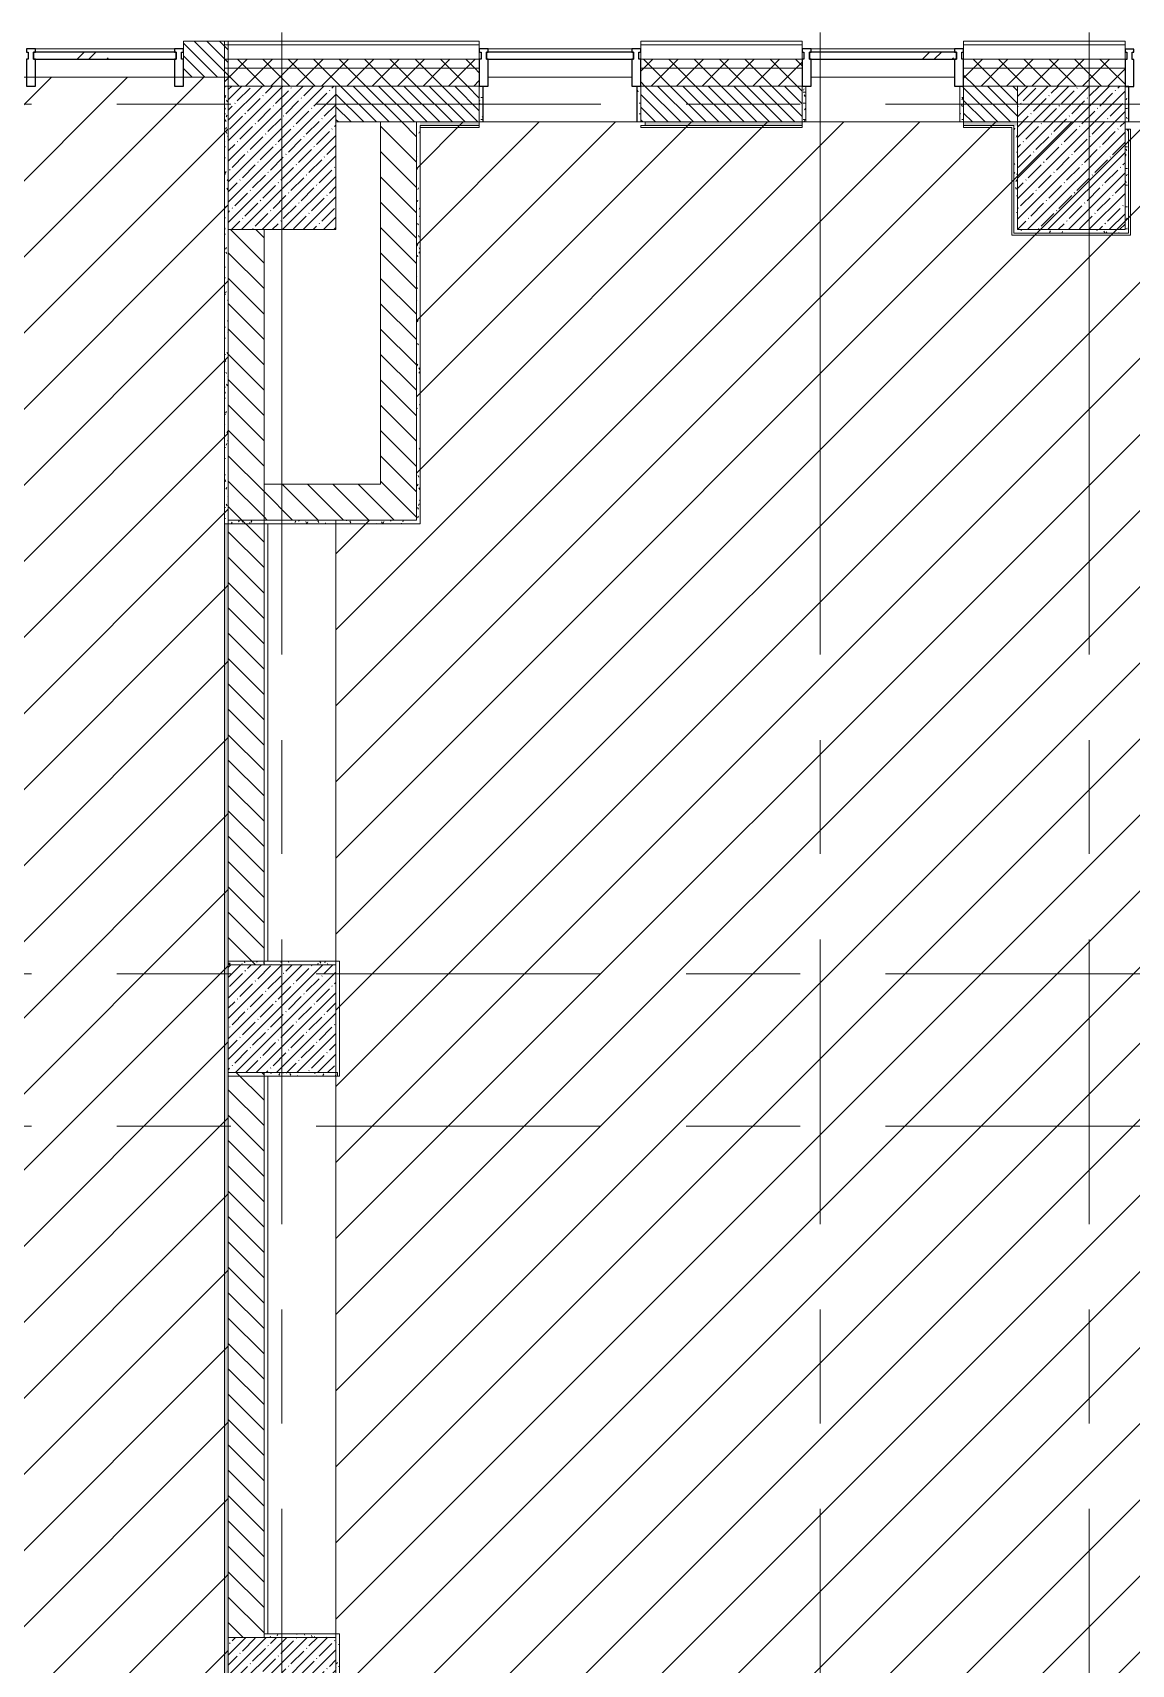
# Model space of a CAD drawing. Header units: millimetres. Extents: x -2911 to 185427, y -8553 to 29000.
# Drawn here: x 12620 to 18746, y 18300 to 27398 of the extents above; entities that cross this region are included whole.
import ezdxf

# ---------------------------------------------------------------- set-up
doc = ezdxf.new("R2010")
doc.units = ezdxf.units.MM
doc.linetypes.add('Осевая', pattern=[3175, 635, -476.25, 1587.5, -476.25])
for name, color, linetype, lineweight in [('A-DETL', 7, 'Continuous', 9), ('A-GLAZ-CURT', 7, 'Continuous', 9), ('A-GLAZ-CURT-1', 7, 'Continuous', 25), ('A-GLAZ-CWMG', 7, 'Continuous', 9), ('A-GLAZ-CWMG-1', 7, 'Continuous', 25), ('A-WALL', 7, 'Continuous', 9), ('I-WALL', 7, 'Continuous', 9), ('S-COLS', 7, 'Continuous', 9), ('Оси', 7, 'Continuous', 9), ('Оси-2', 7, 'Осевая', 9)]:
    doc.layers.add(name, color=color, linetype=linetype, lineweight=lineweight)
for name, color, linetype, lineweight, true_color in [('A-DETL-GENF-1', 7, 'Continuous', 9, 0xc0c0c0), ('A-WALL-1', 7, 'Continuous', 9, 0x3c3c3c), ('A-WALL-FNSH-1', 7, 'Continuous', 9, 0x3c3c3c)]:
    doc.layers.add(name, color=color, linetype=linetype, lineweight=lineweight, true_color=true_color)
pattern_1 = [(45, (0, 0), (-70.71068, 70.71068), []), (135, (0, 0), (-70.71068, -70.71068), [])]
pattern_2 = [(135, (0, 0), (-35.35534, -35.35534), [])]
pattern_3 = [(135, (0, 0), (-70.71068, -70.71068), [])]
pattern_4 = [(0, (0, 0), (121.92, 30.48), [10.058, -81.382, 10.058, -81.382, -487.68]), (0, (0, 0), (121.92, 30.48), [-182.88, 10.058, -172.822, 10.058, -81.382, -213.36]), (0, (0, 0), (121.92, 30.48), [-457.2, 10.058, -50.902, 10.058, -142.342]), (120, (45.72, 15.24), (-87.356454, 90.345817), [10.058, -81.382, 10.058, -81.382, -487.68]), (120, (45.72, 15.24), (-87.356454, 90.345817), [-182.88, 10.058, -172.822, 10.058, -81.382, -213.36]), (120, (45.72, 15.24), (-87.356454, 90.345817), [-457.2, 10.058, -50.902, 10.058, -142.342]), (240, (60.96, 76.2), (-34.563546, -120.825817), [10.058, -81.382, 10.058, -81.382, -487.68]), (240, (60.96, 76.2), (-34.563546, -120.825817), [-182.88, 10.058, -172.822, 10.058, -81.382, -213.36]), (240, (60.96, 76.2), (-34.563546, -120.825817), [-457.2, 10.058, -50.902, 10.058, -142.342])]
pattern_5 = [(45, (0, 0), (-212.132, 212.132), [])]

# ---------------------------------------------------------------- blocks, each defined once
blk = doc.blocks.new('BSC_Колонна _Прямоугольная - 600х800-24078684-План размещения напольных электротехнических лючков и розеток 2 этажа в осях 1-12')
at = {"layer": 'S-COLS'}
h = blk.add_hatch(dxfattribs=at)
h.set_pattern_fill('FP_4', color=256, style=0, pattern_type=2)
h.set_pattern_definition([(45, (-14010, -26700), (-57.02463, 57.02463), []), (45, (-13952.975, -26700), (-57.02463, 57.02463), [100.806, -20.161, 3.353, -16.808])])
h.paths.add_polyline_path([(-299.7, -400), (300, -400), (300, 400), (-300, 400), (-300, -400)])
for p, q in [((-300, 400), (-300, -400)), ((300, 400), (-299.7, 400)), ((300, -400), (300, 400)), ((-299.7, -400), (300, -400))]:
    blk.add_line(p, q, dxfattribs=at)
blk = doc.blocks.new('BSC_Колонна _Прямоугольная - 600х600-23295697-План размещения напольных электротехнических лючков и розеток 2 этажа в осях 1-12')
at = {"layer": 'S-COLS'}
h = blk.add_hatch(dxfattribs=at)
h.set_pattern_fill('FP_6', color=256, style=0, pattern_type=2)
h.set_pattern_definition([(45, (-14010, -18150), (-57.02463, 57.02463), []), (45, (-13952.975, -18150), (-57.02463, 57.02463), [100.806, -20.161, 3.353, -16.808])])
h.paths.add_polyline_path([(-299.7, -300), (300, -300), (300, 300), (-300, 300), (-300, -300)])
for p, q in [((-300, 300), (-300, -300)), ((300, 300), (-299.7, 300)), ((300, -300), (300, 300)), ((-299.7, -300), (300, -300))]:
    blk.add_line(p, q, dxfattribs=at)
blk = doc.blocks.new('BSC_Колонна _Прямоугольная - 600х600-V4-План размещения напольных электротехнических лючков и розеток 2 этажа в осях 1-12')
at = {"layer": 'S-COLS'}
h = blk.add_hatch(dxfattribs=at)
h.set_pattern_fill('FP_7', color=256, style=0, pattern_type=2)
h.set_pattern_definition([(45, (-14010, -21900), (-57.02463, 57.02463), []), (45, (-13952.975, -21900), (-57.02463, 57.02463), [100.806, -20.161, 3.353, -16.808])])
h.paths.add_polyline_path([(-299.7, -300), (300, -300), (300, 300), (-300, 300), (-300, -300)])
for p, q in [((-300, 300), (-300, -300)), ((300, 300), (-299.7, 300)), ((300, -300), (300, 300)), ((-299.7, -300), (300, -300))]:
    blk.add_line(p, q, dxfattribs=at)
blk = doc.blocks.new('Прямоугольный импост - Импост структурный с накладкой - 190мм-22856075-План размещения напольных электротехнических лючков и розеток 2 этажа в осях 1-12')
at = {"layer": 'A-GLAZ-CWMG-1'}
for p, q in [((0, 190), (-50, 190)), ((-50, 190), (-50, 40)), ((0, 40), (0, 190)), ((-50, 40), (-40, 40)), ((-40, 0), (-50, 0)), ((-50, 0), (-50, -17)), ((-40, 40), (-40, 0)), ((-10, 0), (-10, 40)), ((-10, 40), (0, 40)), ((0, 0), (-10, 0)), ((0, -17), (0, 0)), ((-50, -17), (0, -17))]:
    blk.add_line(p, q, dxfattribs=at)
blk = doc.blocks.new('Прямоугольный импост - Импост структурный с накладкой - 190мм-V8-План размещения напольных электротехнических лючков и розеток 2 этажа в осях 1-12')
at = {"layer": 'A-GLAZ-CWMG-1'}
for p, q in [((0, 190), (-50, 190)), ((-50, 190), (-50, 40)), ((0, 40), (0, 188.3)), ((-50, 40), (-40, 40)), ((-40, 0), (-50, 0)), ((-50, 0), (-50, -17)), ((-40, 40), (-40, 0)), ((-10, 0), (-10, 40)), ((-10, 40), (0, 40)), ((0, 0), (-10, 0)), ((0, -17), (0, 0)), ((-50, -17), (0, -17))]:
    blk.add_line(p, q, dxfattribs=at)
blk = doc.blocks.new('Системная панель - Стекло - 40мм-V14-План размещения напольных электротехнических лючков и розеток 2 этажа в осях 1-12')
at = {"layer": 'A-GLAZ-CURT'}
h = blk.add_hatch(dxfattribs=at)
h.set_pattern_fill('FP_28', color=256, style=0, pattern_type=2)
h.set_pattern_definition([(45, (-13122.76, -27190), (-282.8427, 282.8427), [200, -600]), (45, (-13322.76, -27290), (-282.8427, 282.8427), [600, -200]), (45, (-12922.76, -27390), (-282.8427, 282.8427), [200, -600])])
h.paths.add_polyline_path([(397.5, -40), (397.5, 0), (-397.5, 0), (-397.5, -40), (373.2, -40)])
at = {"layer": 'A-GLAZ-CURT-1'}
for p, q in [((397.5, 0), (-397.5, 0)), ((-397.5, 0), (-397.5, -40)), ((397.5, -40), (397.5, 0)), ((-397.5, -40), (397.5, -40))]:
    blk.add_line(p, q, dxfattribs=at)
blk = doc.blocks.new('Прямоугольный импост - Импост структурный с накладкой - 190мм-22856073-План размещения напольных электротехнических лючков и розеток 2 этажа в осях 1-12')
at = {"layer": 'A-GLAZ-CWMG-1'}
for p, q in [((-50, 140), (-50, 190)), ((-50, 190), (0, 190)), ((0, 190), (0, 140)), ((-50, 40), (-50, 140)), ((0, 140), (0, 40)), ((-40, 40), (-50, 40)), ((-50, -17), (-50, 0)), ((-50, 0), (-40, 0)), ((-40, 0), (-40, 40)), ((-10, 40), (-10, 0)), ((0, 40), (-10, 40)), ((-10, 0), (0, 0)), ((0, 0), (0, -17)), ((0, -17), (-50, -17))]:
    blk.add_line(p, q, dxfattribs=at)
blk = doc.blocks.new('Прямоугольный импост - Импост структурный с накладкой - 160мм-V15-План размещения напольных электротехнических лючков и розеток 2 этажа в осях 1-12')
at = {"layer": 'A-GLAZ-CWMG'}
for p, q in [((12635.3, 27307), (13410.3, 27307)), ((12635.3, 27150), (13410.3, 27150))]:
    blk.add_line(p, q, dxfattribs=at)
blk = doc.blocks.new('Прямоугольный импост - Импост структурный с накладкой - 190мм-22856065-План размещения напольных электротехнических лючков и розеток 2 этажа в осях 1-12')
at = {"layer": 'A-GLAZ-CWMG-1'}
for p, q in [((-25, 140), (-25, 190)), ((-25, 190), (25, 190)), ((25, 190), (25, 140)), ((-25, 40), (-25, 140)), ((25, 140), (25, 40)), ((-15, 40), (-25, 40)), ((-25, -17), (-25, 0)), ((-25, 0), (-15, 0)), ((-15, 0), (-15, 40)), ((15, 40), (15, 0)), ((25, 40), (15, 40)), ((15, 0), (25, 0)), ((25, 0), (25, -17)), ((25, -17), (-25, -17))]:
    blk.add_line(p, q, dxfattribs=at)
blk = doc.blocks.new('Системная панель - Стекло - 40мм-V19-План размещения напольных электротехнических лючков и розеток 2 этажа в осях 1-12')
at = {"layer": 'A-GLAZ-CURT'}
h = blk.add_hatch(dxfattribs=at)
h.set_pattern_fill('FP_31', color=256, style=0, pattern_type=2)
h.set_pattern_definition([(45, (-17460.26, -27190), (-282.8427, 282.8427), [200, -600]), (45, (-17660.26, -27290), (-282.8427, 282.8427), [600, -200]), (45, (-17260.26, -27390), (-282.8427, 282.8427), [200, -600])])
h.paths.add_polyline_path([(-410, -40), (410, -40), (410, 0), (-410, 0)])
at = {"layer": 'A-GLAZ-CURT-1'}
for p, q in [((410, 0), (-410, 0)), ((-410, 0), (-410, -40)), ((-410, -40), (410, -40)), ((410, -40), (410, 0))]:
    blk.add_line(p, q, dxfattribs=at)
blk = doc.blocks.new('Прямоугольный импост - Импост структурный с накладкой - 160мм Темный-33186089-План размещения напольных электротехнических лючков и розеток 2 этажа в осях 1-12')
at = {"layer": 'A-GLAZ-CWMG'}
for p, q in [((16960.3, 27307), (17760.3, 27307)), ((16960.3, 27150), (17760.3, 27150))]:
    blk.add_line(p, q, dxfattribs=at)
blk = doc.blocks.new('Прямоугольный импост - Импост структурный с накладкой - 190мм-V31-План размещения напольных электротехнических лючков и розеток 2 этажа в осях 1-12')
at = {"layer": 'A-GLAZ-CWMG-1'}
for p, q in [((-50, 40), (-50, 190)), ((-50, 190), (0, 190)), ((0, 190), (0, 40)), ((-40, 40), (-50, 40)), ((-50, -17), (-50, 0)), ((-50, 0), (-40, 0)), ((-40, 0), (-40, 40)), ((-10, 40), (-10, 0)), ((0, 40), (-10, 40)), ((-10, 0), (0, 0)), ((0, 0), (0, -17)), ((0, -17), (-50, -17))]:
    blk.add_line(p, q, dxfattribs=at)
blk = doc.blocks.new('BSC_Колонна _Прямоугольная - 600х800-V59-План размещения напольных электротехнических лючков и розеток 2 этажа в осях 1-12')
at = {"layer": 'S-COLS'}
h = blk.add_hatch(dxfattribs=at)
h.set_pattern_fill('FP_72', color=256, style=0, pattern_type=2)
h.set_pattern_definition([(45, (-18410.26, -26700), (-57.02463, 57.02463), []), (45, (-18353.23, -26700), (-57.02463, 57.02463), [100.806, -20.161, 3.353, -16.808])])
h.paths.add_polyline_path([(-300, -400), (300, -400), (300, 400), (-300, 400), (-300, -351.7)])
for p, q in [((300, 400), (-300, 400)), ((-300, 400), (-300, 200)), ((300, 200), (300, 400)), ((-300, 200), (-300, -400)), ((300, -400), (300, 200)), ((-300, -400), (300, -400))]:
    blk.add_line(p, q, dxfattribs=at)
blk = doc.blocks.new('Системная панель - Стекло - 40мм-V70-План размещения напольных электротехнических лючков и розеток 2 этажа в осях 1-12')
at = {"layer": 'A-GLAZ-CURT'}
h = blk.add_hatch(dxfattribs=at)
h.set_pattern_fill('FP_81', color=256, style=0, pattern_type=2)
h.set_pattern_definition([(45, (-15660.26, -27190), (-282.8427, 282.8427), [200, -600]), (45, (-15860.26, -27290), (-282.8427, 282.8427), [600, -200]), (45, (-15460.26, -27390), (-282.8427, 282.8427), [200, -600])])
h.paths.add_polyline_path([(-410, -40), (410, -40), (410, 0), (-410, 0)])
at = {"layer": 'A-GLAZ-CURT-1'}
for p, q in [((410, 0), (-410, 0)), ((-410, 0), (-410, -40)), ((-410, -40), (410, -40)), ((410, -40), (410, 0))]:
    blk.add_line(p, q, dxfattribs=at)

msp = doc.modelspace()

# ---------------------------------------------------------------- hatches: boundary and pattern name
at = {"layer": 'A-DETL-GENF-1'}
h = msp.add_hatch(dxfattribs=at)
h.set_pattern_fill('FP_100', color=256, style=0, pattern_type=2)
h.set_pattern_definition(pattern_5)
h.paths.add_polyline_path([(13395.9, 15200), (13710.3, 15200), (13710.3, 27150), (4660, 27150), (4660, 26500), (4060, 26500), (4060, 25750), (9710, 25750), (9710, 20770), (6760, 20770), (6760, 15200), (12069.9, 15200)])
h = msp.add_hatch(dxfattribs=at)
h.set_pattern_fill('FP_100', color=256, style=0, pattern_type=2)
h.set_pattern_definition(pattern_5)
h.paths.add_polyline_path([(30590, 15231), (30590, 26500), (21910, 26500), (21910, 26900), (14760, 26900), (14760, 24680), (14310.3, 24680), (14310.3, 15231), (27981.9, 15231)])
at = {"layer": 'A-WALL'}
h = msp.add_hatch(dxfattribs=at)
h.set_pattern_fill('FP_16', color=256, style=0, pattern_type=2)
h.set_pattern_definition(pattern_2)
h.paths.add_polyline_path([(13690, 27150), (13710, 27150), (13710, 27350), (13460.3, 27350), (13460.3, 27150), (13689, 27150)])
h.paths.add_polyline_path([(4060, 27150), (4110, 27150), (4110, 27350), (4060, 27350)])
h = msp.add_hatch(dxfattribs=at)
h.set_pattern_fill('FP_12', color=256, style=0, pattern_type=2)
h.set_pattern_definition(pattern_1)
h.paths.add_polyline_path([(33610, 27200), (33710, 27200), (33710, 27250), (19610.3, 27250), (19610.3, 27200), (33285.9, 27200)])
h.paths.add_polyline_path([(18699.9, 27200), (18710.3, 27200), (18710.3, 27250), (17810.3, 27250), (17810.3, 27200)])
h.paths.add_polyline_path([(16010.3, 27200), (16910.3, 27200), (16910.3, 27250), (16010.3, 27250)])
h.paths.add_polyline_path([(13689, 27200), (15110.3, 27200), (15110.3, 27250), (13689, 27250)])
h = msp.add_hatch(dxfattribs=at)
h.set_pattern_fill('FP_12', color=256, style=0, pattern_type=2)
h.set_pattern_definition(pattern_1)
h.paths.add_polyline_path([(33610, 27100), (33610, 27200), (19610.3, 27200), (19610.3, 27100), (33285.9, 27100)])
h.paths.add_polyline_path([(18699.9, 27100), (18710.3, 27100), (18710.3, 27200), (17810.3, 27200), (17810.3, 27100), (18110.3, 27100)])
h.paths.add_polyline_path([(16910.3, 27100), (16910.3, 27200), (16010.3, 27200), (16010.3, 27100), (16047.9, 27100)])
h.paths.add_polyline_path([(15110.3, 27100), (15110.3, 27200), (13689, 27200), (13689, 27100), (14721.9, 27100)])
h = msp.add_hatch(dxfattribs=at)
h.set_pattern_fill('FP_16', color=256, style=0, pattern_type=2)
h.set_pattern_definition(pattern_2)
h.paths.add_polyline_path([(21910, 26900), (21910, 27100), (19610.3, 27100), (19610.3, 26900), (20025.9, 26900)])
h.paths.add_polyline_path([(17810.3, 26900), (18110.3, 26900), (18110.3, 27100), (17810.3, 27100)])
h.paths.add_polyline_path([(16910.3, 26900), (16910.3, 27100), (16010.3, 27100), (16010.3, 26900), (16047.9, 26900)])
h.paths.add_polyline_path([(14721.9, 26900), (15110.3, 26900), (15110.3, 27100), (14310, 27100), (14310, 26900), (14560, 26900)])
at = {"layer": 'I-WALL'}
h = msp.add_hatch(dxfattribs=at)
h.set_pattern_fill('FP_87', color=256, style=0, pattern_type=2)
h.set_pattern_definition(pattern_4)
h.paths.add_polyline_path([(13710, 24660), (13710, 27100), (13690, 27100), (13690, 24660)])
h = msp.add_hatch(dxfattribs=at)
h.set_pattern_fill('FP_87', color=256, style=0, pattern_type=2)
h.set_pattern_definition(pattern_4)
h.paths.add_polyline_path([(15130.3, 26900), (15130.3, 27100), (15110.3, 27100), (15110.3, 26900)])
h = msp.add_hatch(dxfattribs=at)
h.set_pattern_fill('FP_87', color=256, style=0, pattern_type=2)
h.set_pattern_definition(pattern_4)
h.paths.add_polyline_path([(16010.3, 26900), (16010.3, 27100), (15990.3, 27100), (15990.3, 26900)])
h = msp.add_hatch(dxfattribs=at)
h.set_pattern_fill('FP_87', color=256, style=0, pattern_type=2)
h.set_pattern_definition(pattern_4)
h.paths.add_polyline_path([(16930.3, 26900), (16930.3, 27100), (16910.3, 27100), (16910.3, 26900)])
h = msp.add_hatch(dxfattribs=at)
h.set_pattern_fill('FP_87', color=256, style=0, pattern_type=2)
h.set_pattern_definition(pattern_4)
h.paths.add_polyline_path([(17810.3, 26900), (17810.3, 27100), (17790.3, 27100), (17790.3, 26900)])
h = msp.add_hatch(dxfattribs=at)
h.set_pattern_fill('FP_87', color=256, style=0, pattern_type=2)
h.set_pattern_definition(pattern_4)
h.paths.add_polyline_path([(18730.3, 26900), (18730.3, 27100), (18710.3, 27100), (18710.3, 26900)])
h = msp.add_hatch(dxfattribs=at)
h.set_pattern_fill('FP_11', color=256, style=0, pattern_type=2)
h.set_pattern_definition(pattern_3)
h.paths.add_polyline_path([(14760, 24680), (14760, 26900), (14560, 26900), (14560, 24680)])
h = msp.add_hatch(dxfattribs=at)
h.set_pattern_fill('FP_87', color=256, style=0, pattern_type=2)
h.set_pattern_definition(pattern_4)
h.paths.add_polyline_path([(14760, 24680), (14780, 24680), (14780, 26900), (14760, 26900), (14760, 25301.7)])
h = msp.add_hatch(dxfattribs=at)
h.set_pattern_fill('FP_87', color=256, style=0, pattern_type=2)
h.set_pattern_definition(pattern_4)
h.paths.add_polyline_path([(18090.3, 26880), (18110.3, 26880), (18110.3, 26900), (17810.3, 26900), (17810.3, 26880), (18079.3, 26880)])
h.paths.add_polyline_path([(16910.3, 26880), (16910.3, 26900), (16035.3, 26900), (16035.3, 26880), (16047.9, 26880)])
h.paths.add_polyline_path([(14807, 26880), (15110.3, 26880.4), (15110.3, 26900), (14780, 26898.9), (14780, 26880)])
h = msp.add_hatch(dxfattribs=at)
h.set_pattern_fill('FP_87', color=256, style=0, pattern_type=2)
h.set_pattern_definition(pattern_4)
h.paths.add_polyline_path([(18090.3, 26280), (18110.3, 26280), (18110.3, 26880), (18090.3, 26880), (18090.3, 26300)])
h = msp.add_hatch(dxfattribs=at)
h.set_pattern_fill('FP_87', color=256, style=0, pattern_type=2)
h.set_pattern_definition(pattern_4)
h.paths.add_polyline_path([(18710.3, 26300), (18730.3, 26300), (18730.3, 26860), (18710.3, 26860), (18710.3, 26348.3)])
h = msp.add_hatch(dxfattribs=at)
h.set_pattern_fill('FP_11', color=256, style=0, pattern_type=2)
h.set_pattern_definition(pattern_3)
h.paths.add_polyline_path([(13910.3, 24680), (13910.3, 26300), (13710.3, 26300), (13710.3, 24680)])
h = msp.add_hatch(dxfattribs=at)
h.set_pattern_fill('FP_11', color=256, style=0, pattern_type=2)
h.set_pattern_definition(pattern_3)
h.paths.add_polyline_path([(13710.3, 15200), (13910.3, 15200), (13910.3, 17850), (13710.3, 17850), (13710.3, 16929.6)])
h.paths.add_polyline_path([(13910.3, 18450), (13910.3, 21600), (13710.3, 21600), (13710.3, 18450), (13909, 18450)])
h.paths.add_polyline_path([(13910.3, 22200), (13910.3, 26300), (13710.3, 26300), (13710.3, 22200), (13820.7, 22200)])
h = msp.add_hatch(dxfattribs=at)
h.set_pattern_fill('FP_87', color=256, style=0, pattern_type=2)
h.set_pattern_definition(pattern_4)
h.paths.add_polyline_path([(18110.3, 26280), (18730.3, 26280), (18730.3, 26300), (18110.3, 26300)])
h = msp.add_hatch(dxfattribs=at)
h.set_pattern_fill('FP_11', color=256, style=0, pattern_type=2)
h.set_pattern_definition(pattern_3)
h.paths.add_polyline_path([(14560, 24680), (14560, 24880), (13910.3, 24880), (13910.3, 24680), (14310.3, 24680)])
h = msp.add_hatch(dxfattribs=at)
h.set_pattern_fill('FP_87', color=256, style=0, pattern_type=2)
h.set_pattern_definition(pattern_4)
h.paths.add_polyline_path([(13710, 15200), (13710, 24660), (13690, 24660), (13690, 15200)])
h = msp.add_hatch(dxfattribs=at)
h.set_pattern_fill('FP_87', color=256, style=0, pattern_type=2)
h.set_pattern_definition(pattern_4)
h.paths.add_polyline_path([(14681.4, 24660), (14780, 24660), (14780, 24680), (13710, 24680), (13710.3, 24660), (14310.3, 24660)])
h = msp.add_hatch(dxfattribs=at)
h.set_pattern_fill('FP_87', color=256, style=0, pattern_type=2)
h.set_pattern_definition(pattern_4)
h.paths.add_polyline_path([(14310, 22200), (14310, 22220), (13710, 22220), (13710.3, 22200)])
h = msp.add_hatch(dxfattribs=at)
h.set_pattern_fill('FP_87', color=256, style=0, pattern_type=2)
h.set_pattern_definition(pattern_4)
h.paths.add_polyline_path([(13931.3, 21580), (14320, 21580), (14320, 21600), (13710, 21600), (13710.3, 21580), (13930.3, 21580)])
h = msp.add_hatch(dxfattribs=at)
h.set_pattern_fill('FP_87', color=256, style=0, pattern_type=2)
h.set_pattern_definition(pattern_4)
h.paths.add_polyline_path([(14310, 18450), (14310, 18470), (13910.3, 18470), (13910.3, 18450)])
h = msp.add_hatch(dxfattribs=at)
h.set_pattern_fill('FP_87', color=256, style=0, pattern_type=2)
h.set_pattern_definition(pattern_4)
h.paths.add_polyline_path([(14330, 17830), (14330, 18470), (14310, 18470), (14310.3, 17830)])

# ---------------------------------------------------------------- linework, layer by layer
at = {"layer": 'A-DETL'}
for p, q in [((13710.3, 27150), (4660, 27150)), ((13710.3, 15200), (13710.3, 27150)), ((21910, 26900), (14760, 26900)), ((14760, 26900), (14760, 24680)), ((14760, 24680), (14310.3, 24680)), ((14310.3, 24680), (14310.3, 15231))]:
    msp.add_line(p, q, dxfattribs=at)
at = {"layer": 'A-WALL'}
for p, q in [((15110.3, 27330), (13689, 27330)), ((16910.3, 27330), (16010.3, 27330)), ((18710.3, 27330), (17810.3, 27330)), ((15110.3, 27250), (13689, 27250)), ((16910.3, 27250), (16010.3, 27250)), ((18710.3, 27250), (17810.3, 27250)), ((15110.3, 27200), (13689, 27200)), ((13689, 27200), (13689, 27100)), ((16910.3, 27200), (16010.3, 27200)), ((18710.3, 27200), (17810.3, 27200)), ((15130.3, 27100), (14310, 27100)), ((16930.3, 27100), (15990.3, 27100)), ((18110.3, 27100), (17790.3, 27100)), ((15130.3, 26900), (14760, 26900)), ((14780, 26880), (15110.3, 26880)), ((14780, 26880), (14780, 24660)), ((14781, 26869), (14780, 26869)), ((16930.3, 26900), (15990.3, 26900)), ((16035.3, 26880), (16910.3, 26880)), ((18110.3, 26900), (17790.3, 26900)), ((17810.3, 26880), (18090.3, 26880)), ((18090.3, 26880), (18090.3, 26280)), ((14320, 21580), (13710.3, 21580))]:
    msp.add_line(p, q, dxfattribs=at)
at = {"layer": 'A-WALL-1'}
for p, q in [((13710, 27350), (13460.3, 27350)), ((13460.3, 27350), (13460.3, 27150)), ((13689, 27330), (13689, 27200)), ((13710, 27150), (13710, 27350)), ((15110.3, 27100), (15110.3, 27330)), ((16010.3, 27330), (16010.3, 27100)), ((16910.3, 27100), (16910.3, 27330)), ((17810.3, 27330), (17810.3, 27100)), ((18710.3, 27100), (18710.3, 27330)), ((13460.3, 27150), (13710, 27150)), ((13689, 27100), (13710, 27100)), ((13710, 27100), (13690, 27100)), ((14310, 27100), (15110.3, 27100)), ((15110.3, 27100), (15110.3, 26880.4)), ((15130.3, 26900), (15130.3, 27100)), ((15990.3, 27100), (15990.3, 26900)), ((16010.3, 27100), (16910.3, 27100)), ((16010.3, 27100), (16010.3, 26900)), ((16910.3, 27100), (16910.3, 26880)), ((16930.3, 26900), (16930.3, 27100)), ((17790.3, 27100), (17790.3, 26900)), ((17810.3, 27100), (18110.3, 27100)), ((17810.3, 26880), (17810.3, 27100)), ((18730.3, 27100), (18710.3, 27100)), ((18730.3, 26900), (18730.3, 27100)), ((14310, 26900), (14760, 26900)), ((14560, 26900), (14560, 24880)), ((14760, 24680), (14760, 26900)), ((16035.3, 26900), (16035.3, 26880)), ((18710.3, 26900), (18730.3, 26900)), ((18730.3, 26860), (18710.3, 26860)), ((18730.3, 26280), (18730.3, 26860)), ((13710, 24680), (13710, 26300)), ((13710.3, 26300), (13710.3, 22200)), ((13910.3, 22200), (13910.3, 26300)), ((18090.3, 26280), (18730.3, 26280)), ((14560, 24880), (13910.3, 24880)), ((13689, 24660), (13690, 24660)), ((13690, 24660), (13690, 24659)), ((13710, 22220), (13710, 24660)), ((13710.3, 24680), (14760, 24680)), ((13920.3, 22220), (13710.3, 22220)), ((14310, 22200), (14310, 22220)), ((13710, 18450), (13710, 21580)), ((13710.3, 21600), (13710.3, 18450)), ((13910.3, 18450), (13910.3, 21600)), ((14320, 21600), (14310.3, 21600)), ((14320, 21580), (14320, 21600)), ((13920.3, 18470), (13910.3, 18470))]:
    msp.add_line(p, q, dxfattribs=at)
at = {"layer": 'A-WALL-FNSH-1'}
for p, q in [((13689, 27350), (13689, 27330)), ((15110.3, 27350), (13710, 27350)), ((15110.3, 27330), (15110.3, 27350)), ((16910.3, 27350), (16010.3, 27350)), ((16010.3, 27350), (16010.3, 27330)), ((16910.3, 27330), (16910.3, 27350)), ((18710.3, 27350), (17810.3, 27350)), ((17810.3, 27350), (17810.3, 27330)), ((18710.3, 27330), (18710.3, 27350)), ((13690, 24660), (13690, 27150)), ((13689, 27100), (13689, 24659)), ((15131.3, 27100), (15130.3, 27100)), ((15131.3, 26900), (15131.3, 27100)), ((15989.3, 27100), (15989.3, 26900)), ((15990.3, 27100), (15989.3, 27100)), ((16931.3, 27100), (16930.3, 27100)), ((16931.3, 26900), (16931.3, 27100)), ((17789.3, 27100), (17789.3, 26900)), ((17790.3, 27100), (17789.3, 27100)), ((18731.3, 27100), (18730.3, 27100)), ((18731.3, 26900), (18731.3, 27100)), ((14781, 26869), (15110.3, 26869)), ((14781, 24659), (14781, 26869)), ((15110.3, 26869), (15110.3, 26880)), ((15130.3, 26900), (15131.3, 26900)), ((15989.3, 26900), (15990.3, 26900)), ((16035.3, 26880), (16010.3, 26880)), ((16010.3, 26880), (16010.3, 26869)), ((16010.3, 26869), (16910.3, 26869)), ((16910.3, 26869), (16910.3, 26880)), ((16930.3, 26900), (16931.3, 26900)), ((17789.3, 26900), (17790.3, 26900)), ((17810.3, 26880), (17810.3, 26869)), ((17810.3, 26869), (18079.3, 26869)), ((18079.3, 26869), (18079.3, 26269)), ((18730.3, 26900), (18731.3, 26900)), ((18741.3, 26860), (18730.3, 26860)), ((18741.3, 26269), (18741.3, 26860)), ((18079.3, 26269), (18741.3, 26269)), ((13689, 24659), (13689, 15200)), ((14780, 24660), (13690, 24660)), ((13690, 24659), (14781, 24659)), ((13690, 15200), (13690, 24659)), ((13930.3, 24660), (13930.3, 22220)), ((13931.3, 22220), (13931.3, 24660)), ((14330, 22221), (13920.3, 22221)), ((13920.3, 22221), (13920.3, 22220)), ((13920.3, 22220), (14331, 22220)), ((14330, 22221), (14330, 21579)), ((14331, 21580), (14331, 22220)), ((13930.3, 21580), (13930.3, 18471)), ((13931.3, 18471), (13931.3, 21579)), ((13931.3, 21579), (14330, 21579)), ((14331, 21580), (14320, 21580)), ((13930.3, 18471), (13920.3, 18471)), ((13920.3, 18471), (13920.3, 18470)), ((13920.3, 18470), (14330, 18470)), ((14331, 18471), (13931.3, 18471)), ((14330, 18470), (14330, 17830)), ((14331, 17830), (14331, 18471))]:
    msp.add_line(p, q, dxfattribs=at)
at = {"layer": 'Оси'}
for p, q in [((14010, 24898.1), (14010, 27398.1)), ((17010, 24898.1), (17010, 27398.1)), ((18510, 24898.1), (18510, 27398.1))]:
    msp.add_line(p, q, dxfattribs=at)
at = {"layer": 'Оси-2'}
for p, q in [((389, 27000), (31340, 27000)), ((14010, 593.7), (14010, 24898.1)), ((17010, 593.7), (17010, 24898.1)), ((18510, 593.7), (18510, 24898.1)), ((389, 22150), (35990, 22150)), ((389, 21300), (35990, 21300))]:
    msp.add_line(p, q, dxfattribs=at)

# ---------------------------------------------------------------- block references
at = {"layer": 'A-GLAZ-CURT'}
for name, p in [('Системная панель - Стекло - 40мм-V14-План размещения напольных электротехнических лючков и розеток 2 этажа в осях 1-12', (13022.8, 27290)), ('Системная панель - Стекло - 40мм-V70-План размещения напольных электротехнических лючков и розеток 2 этажа в осях 1-12', (15560.3, 27290)), ('Системная панель - Стекло - 40мм-V19-План размещения напольных электротехнических лючков и розеток 2 этажа в осях 1-12', (17360.3, 27290))]:
    msp.add_blockref(name, p, dxfattribs=at)
at = {"layer": 'A-GLAZ-CWMG', "extrusion": (0, 0, -1), "rotation": 180}
for name, p in [('Прямоугольный импост - Импост структурный с накладкой - 190мм-22856065-План размещения напольных электротехнических лючков и розеток 2 этажа в осях 1-12', (-12610.3, 27290)), ('Прямоугольный импост - Импост структурный с накладкой - 190мм-22856073-План размещения напольных электротехнических лючков и розеток 2 этажа в осях 1-12', (-13460.3, 27290)), ('Прямоугольный импост - Импост структурный с накладкой - 190мм-V31-План размещения напольных электротехнических лючков и розеток 2 этажа в осях 1-12', (-16010.3, 27290)), ('Прямоугольный импост - Импост структурный с накладкой - 190мм-V31-План размещения напольных электротехнических лючков и розеток 2 этажа в осях 1-12', (-17810.3, 27290))]:
    msp.add_blockref(name, p, dxfattribs=at)
at = {"layer": 'A-GLAZ-CWMG'}
for name, p in [('Прямоугольный импост - Импост структурный с накладкой - 160мм-V15-План размещения напольных электротехнических лючков и розеток 2 этажа в осях 1-12', (0, 0)), ('Прямоугольный импост - Импост структурный с накладкой - 160мм Темный-33186089-План размещения напольных электротехнических лючков и розеток 2 этажа в осях 1-12', (-1800, 0)), ('Прямоугольный импост - Импост структурный с накладкой - 160мм Темный-33186089-План размещения напольных электротехнических лючков и розеток 2 этажа в осях 1-12', (0, 0))]:
    msp.add_blockref(name, p, dxfattribs=at)
at = {"layer": 'A-GLAZ-CWMG', "rotation": 180}
for name, p in [('Прямоугольный импост - Импост структурный с накладкой - 190мм-22856075-План размещения напольных электротехнических лючков и розеток 2 этажа в осях 1-12', (15110.3, 27290)), ('Прямоугольный импост - Импост структурный с накладкой - 190мм-22856075-План размещения напольных электротехнических лючков и розеток 2 этажа в осях 1-12', (16910.3, 27290)), ('Прямоугольный импост - Импост структурный с накладкой - 190мм-V8-План размещения напольных электротехнических лючков и розеток 2 этажа в осях 1-12', (18710.3, 27288.3))]:
    msp.add_blockref(name, p, dxfattribs=at)
at = {"layer": 'S-COLS'}
for name, p in [('BSC_Колонна _Прямоугольная - 600х800-24078684-План размещения напольных электротехнических лючков и розеток 2 этажа в осях 1-12', (14010, 26700)), ('BSC_Колонна _Прямоугольная - 600х800-V59-План размещения напольных электротехнических лючков и розеток 2 этажа в осях 1-12', (18410.3, 26700)), ('BSC_Колонна _Прямоугольная - 600х600-V4-План размещения напольных электротехнических лючков и розеток 2 этажа в осях 1-12', (14010, 21900)), ('BSC_Колонна _Прямоугольная - 600х600-23295697-План размещения напольных электротехнических лючков и розеток 2 этажа в осях 1-12', (14010, 18150))]:
    msp.add_blockref(name, p, dxfattribs=at)

doc.saveas('drawing.dxf')
